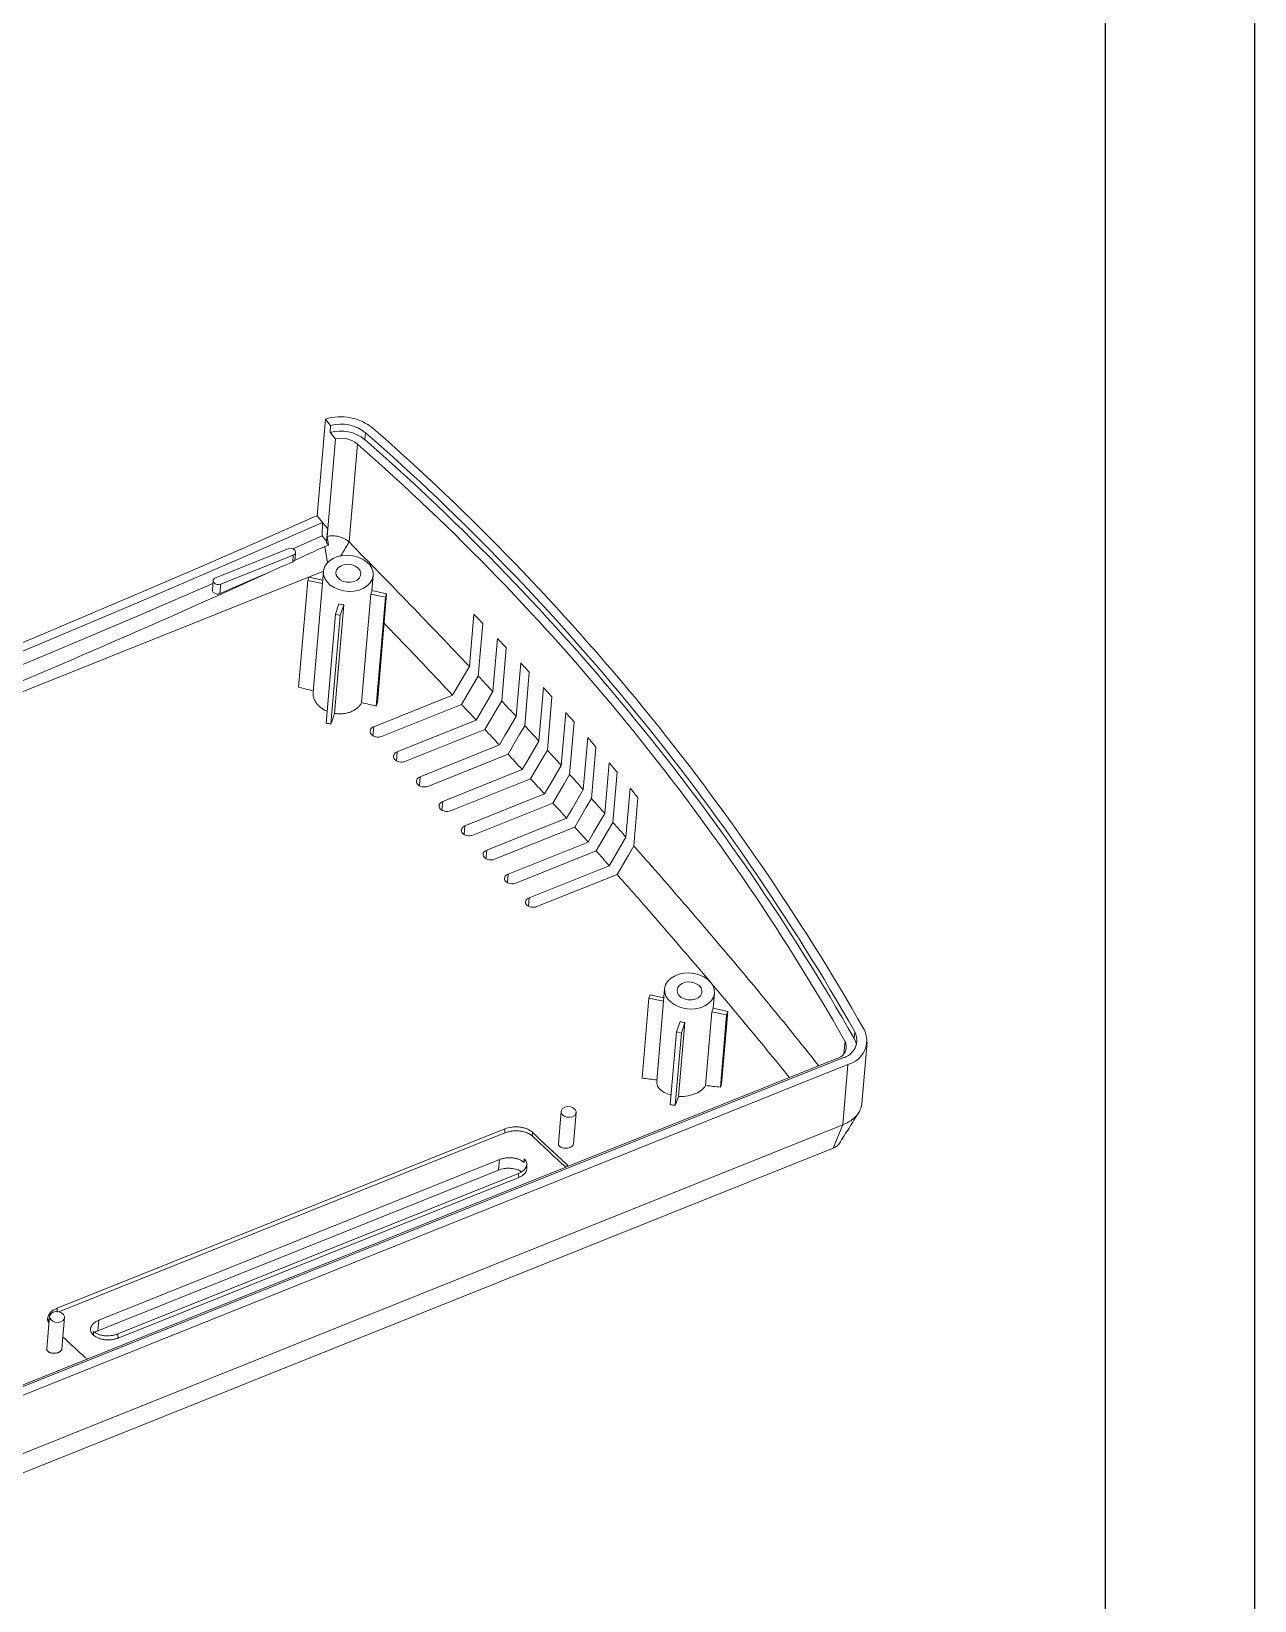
# Model space of a CAD drawing. Header units: inches. Extents: x 2543 to 3458, y 1126 to 1439.
# Drawn here: x 3396.6 to 3457.7, y 1204.1 to 1282.5 of the extents above; entities that cross this region are included whole.
import ezdxf

# ---------------------------------------------------------------- set-up
doc = ezdxf.new("R2010")
doc.units = ezdxf.units.IN
doc.header["$LTSCALE"] = 15

msp = doc.modelspace()

# ---------------------------------------------------------------- linework, layer by layer
for p, q in [((3457.745, 1439.244), (3457.745, 1125.657)), ((3450.279, 1431.778), (3450.279, 1133.123))]:
    msp.add_line(p, q)
at = {"color": 7, "linetype": 'Continuous', "lineweight": 15}
for p, q in [((3411.323, 1263.08), (3410.911, 1258.243)), ((3411.323, 1263.08), (3411.585, 1262.759)), ((3411.585, 1262.759), (3411.556, 1262.414)), ((3411.82, 1262.091), (3411.556, 1262.414)), ((3413.3, 1262.054), (3413.33, 1262.399)), ((3411.82, 1262.091), (3411.437, 1257.599)), ((3412.503, 1256.945), (3412.92, 1261.835)), ((3411.173, 1257.922), (3410.911, 1258.243)), ((3411.16, 1257.251), (3411.173, 1257.922)), ((3411.437, 1257.599), (3411.173, 1257.922)), ((3411.404, 1257.219), (3411.437, 1257.599)), ((3409.697, 1256.604), (3411.16, 1257.251)), ((3411.379, 1256.983), (3411.16, 1257.251)), ((3411.373, 1256.913), (3411.479, 1256.783)), ((3405.836, 1255.155), (3409.456, 1256.606)), ((3409.716, 1256.288), (3406.096, 1254.837)), ((3409.688, 1255.95), (3409.716, 1256.288)), ((3409.807, 1256.095), (3409.835, 1256.426)), ((3374.628, 1240.82), (3411.226, 1255.488)), ((3410.442, 1255.016), (3410.5, 1255.189)), ((3410.5, 1255.189), (3411.187, 1255.041)), ((3411.225, 1255.482), (3410.71, 1249.434)), ((3413.651, 1254.51), (3413.716, 1255.269)), ((3405.717, 1255.017), (3405.676, 1254.539)), ((3406.056, 1254.364), (3406.096, 1254.837)), ((3409.987, 1249.687), (3410.442, 1255.016)), ((3411.172, 1254.859), (3410.442, 1255.016)), ((3413.648, 1254.511), (3414.382, 1254.353)), ((3413.919, 1248.921), (3414.382, 1254.353)), ((3414.382, 1254.353), (3414.323, 1254.18)), ((3411.779, 1248.377), (3412.241, 1253.798)), ((3411.821, 1253.327), (3411.999, 1253.85)), ((3412.241, 1253.798), (3412.064, 1253.274)), ((3413.127, 1248.918), (3413.589, 1254.338)), ((3414.323, 1254.18), (3413.589, 1254.338)), ((3413.859, 1248.742), (3414.323, 1254.18)), ((3411.358, 1247.895), (3411.821, 1253.327)), ((3411.601, 1247.837), (3412.064, 1253.274)), ((3412.064, 1253.274), (3411.821, 1253.327)), ((3418.514, 1250.717), (3418.736, 1253.331)), ((3419.184, 1252.876), (3418.96, 1250.245)), ((3419.692, 1249.466), (3419.919, 1252.119)), ((3420.357, 1251.661), (3420.131, 1248.999)), ((3420.852, 1248.226), (3421.079, 1250.896)), ((3421.51, 1250.435), (3421.282, 1247.763)), ((3421.991, 1246.996), (3422.218, 1249.664)), ((3417.68, 1249.294), (3413.737, 1247.714)), ((3422.64, 1249.199), (3422.413, 1246.538)), ((3414.126, 1247.219), (3418.126, 1248.822)), ((3423.109, 1245.778), (3423.335, 1248.422)), ((3418.858, 1248.042), (3414.905, 1246.458)), ((3415.294, 1245.971), (3419.296, 1247.574)), ((3423.748, 1247.953), (3423.524, 1245.324)), ((3420.016, 1246.801), (3416.053, 1245.213)), ((3424.207, 1244.572), (3424.428, 1247.171)), ((3424.833, 1246.699), (3424.614, 1244.122)), ((3416.444, 1244.733), (3420.446, 1246.338)), ((3425.283, 1243.378), (3425.499, 1245.911)), ((3421.155, 1245.571), (3417.183, 1243.979)), ((3417.573, 1243.507), (3421.577, 1245.112)), ((3425.895, 1245.436), (3425.682, 1242.933)), ((3422.273, 1244.352), (3418.292, 1242.757)), ((3426.338, 1242.198), (3426.546, 1244.643)), ((3426.934, 1244.164), (3426.729, 1241.757)), ((3418.684, 1242.293), (3422.687, 1243.898)), ((3423.371, 1243.145), (3419.381, 1241.546)), ((3419.774, 1241.091), (3423.777, 1242.695)), ((3424.448, 1241.951), (3420.45, 1240.349)), ((3420.843, 1239.901), (3424.847, 1241.506)), ((3425.503, 1240.77), (3421.498, 1239.165)), ((3421.892, 1238.725), (3425.895, 1240.33)), ((3427.144, 1230.154), (3427.485, 1234.151)), ((3427.544, 1234.324), (3427.485, 1234.151)), ((3427.485, 1234.151), (3428.215, 1233.993)), ((3428.231, 1234.176), (3427.544, 1234.324)), ((3428.268, 1234.616), (3427.876, 1230.009)), ((3430.695, 1233.645), (3430.759, 1234.404)), ((3430.318, 1229.785), (3430.633, 1233.473)), ((3430.633, 1233.473), (3431.366, 1233.315)), ((3431.425, 1233.488), (3430.691, 1233.646)), ((3431.059, 1229.703), (3431.366, 1233.315)), ((3431.115, 1229.851), (3431.425, 1233.488)), ((3431.366, 1233.315), (3431.425, 1233.488)), ((3428.555, 1228.825), (3428.865, 1232.461)), ((3428.8, 1228.798), (3429.108, 1232.409)), ((3429.042, 1232.985), (3428.865, 1232.461)), ((3428.865, 1232.461), (3429.108, 1232.409)), ((3428.97, 1229.245), (3429.285, 1232.932)), ((3429.108, 1232.409), (3429.285, 1232.932)), ((3437.743, 1232.13), (3437.772, 1232.476)), ((3438.119, 1228.874), (3438.381, 1231.949)), ((3392.069, 1213.177), (3436.879, 1231.136)), ((3392.359, 1213.204), (3437.169, 1231.163)), ((3437.429, 1230.845), (3392.619, 1212.885)), ((3437.172, 1227.826), (3437.429, 1230.845)), ((3423.101, 1228.501), (3422.963, 1226.878)), ((3392.362, 1209.867), (3437.172, 1227.826)), ((3423.715, 1226.875), (3423.848, 1228.437)), ((3436.692, 1226.653), (3437.172, 1227.826)), ((3420.279, 1227.619), (3397.917, 1218.656)), ((3420.288, 1227.42), (3397.999, 1218.487)), ((3420.288, 1227.42), (3420.279, 1227.619)), ((3421.672, 1227.253), (3421.662, 1227.452)), ((3436.692, 1226.653), (3391.882, 1208.694)), ((3399.959, 1217.537), (3419.978, 1225.56)), ((3420.023, 1226.088), (3400.004, 1218.065)), ((3420.97, 1225.397), (3400.951, 1217.374)), ((3419.978, 1225.56), (3420.023, 1226.088)), ((3420.982, 1225.195), (3420.97, 1225.397)), ((3423.451, 1225.754), (3423.393, 1225.841)), ((3420.982, 1225.195), (3400.963, 1217.172)), ((3397.926, 1218.458), (3397.917, 1218.656)), ((3397.545, 1218.258), (3397.406, 1216.635)), ((3398.159, 1216.632), (3398.292, 1218.194)), ((3399.959, 1217.537), (3400.004, 1218.065)), ((3399.692, 1217.373), (3399.738, 1217.404)), ((3400.963, 1217.172), (3400.951, 1217.374)), ((3399.327, 1216.196), (3399.438, 1216.13))]:
    msp.add_line(p, q, dxfattribs=at)
at = {"color": 8, "linetype": 'Continuous', "lineweight": 15}
for p, q in [((3411.298, 1256.721), (3411.434, 1255.899)), ((3413.737, 1247.714), (3413.699, 1247.265)), ((3414.905, 1246.458), (3414.867, 1246.011)), ((3416.053, 1245.213), (3416.016, 1244.771)), ((3417.183, 1243.979), (3417.145, 1243.542)), ((3418.292, 1242.757), (3418.255, 1242.325)), ((3419.381, 1241.546), (3419.345, 1241.12)), ((3420.45, 1240.349), (3420.414, 1239.928)), ((3421.498, 1239.165), (3421.463, 1238.75)), ((3437.282, 1232.011), (3437.228, 1231.383)), ((3423.4, 1225.734), (3423.393, 1225.841))]:
    msp.add_line(p, q, dxfattribs=at)
at = {"color": 7, "linetype": 'Continuous', "lineweight": 15, "flags": 128}
for points in [[(3368.011, 1240.467), (3370.515, 1241.387), (3375.018, 1243.072), (3379.527, 1244.795), (3384.039, 1246.557), (3388.555, 1248.356), (3393.075, 1250.194), (3397.596, 1252.07), (3402.12, 1253.983), (3406.646, 1255.934), (3411.173, 1257.922)], [(3410.736, 1258.174), (3407.948, 1256.946), (3405.161, 1255.733), (3402.374, 1254.533), (3399.588, 1253.348), (3396.803, 1252.177), (3394.019, 1251.02), (3391.235, 1249.878), (3388.453, 1248.75)], [(3409.688, 1255.95), (3409.542, 1255.886), (3409.396, 1255.822), (3409.251, 1255.758), (3409.105, 1255.694), (3408.96, 1255.631), (3408.814, 1255.567), (3408.669, 1255.503), (3408.523, 1255.439)], [(3409.456, 1256.606), (3409.548, 1256.627), (3409.645, 1256.62), (3409.733, 1256.587), (3409.799, 1256.533), (3409.833, 1256.465), (3409.829, 1256.395), (3409.788, 1256.333), (3409.716, 1256.288)], [(3411.406, 1254.949), (3411.294, 1255.124), (3411.233, 1255.309), (3411.227, 1255.498), (3411.274, 1255.682), (3411.375, 1255.852), (3411.523, 1256.001), (3411.712, 1256.123), (3411.935, 1256.212), (3412.181, 1256.265), (3412.44, 1256.279), (3412.7, 1256.253), (3412.95, 1256.189), (3413.179, 1256.089), (3413.377, 1255.958), (3413.535, 1255.802), (3413.647, 1255.627), (3413.708, 1255.441), (3413.714, 1255.253), (3413.666, 1255.069), (3413.566, 1254.899), (3413.418, 1254.75), (3413.229, 1254.628), (3413.006, 1254.539), (3412.76, 1254.486), (3412.501, 1254.472), (3412.241, 1254.498), (3411.991, 1254.562), (3411.762, 1254.662), (3411.564, 1254.792), (3411.406, 1254.949)], [(3406.096, 1254.837), (3406.004, 1254.816), (3405.907, 1254.823), (3405.819, 1254.856), (3405.753, 1254.911), (3405.719, 1254.978), (3405.723, 1255.048), (3405.764, 1255.111), (3405.836, 1255.155)], [(3408.523, 1255.439), (3408.215, 1255.304), (3407.906, 1255.17), (3407.598, 1255.035), (3407.289, 1254.9), (3406.981, 1254.766), (3406.672, 1254.632), (3406.364, 1254.498), (3406.056, 1254.364)], [(3411.938, 1255.162), (3411.866, 1255.289), (3411.847, 1255.423), (3411.884, 1255.554), (3411.973, 1255.668), (3412.106, 1255.757), (3412.272, 1255.811), (3412.455, 1255.827), (3412.64, 1255.803), (3412.809, 1255.74), (3412.948, 1255.646), (3413.045, 1255.527), (3413.091, 1255.395), (3413.082, 1255.261), (3413.018, 1255.137), (3412.906, 1255.035), (3412.755, 1254.962), (3412.579, 1254.927), (3412.393, 1254.931), (3412.214, 1254.975), (3412.058, 1255.054), (3411.938, 1255.162)], [(3391.012, 1248.684), (3393.026, 1249.508), (3397.557, 1251.387), (3402.09, 1253.304), (3405.703, 1254.859)], [(3417.68, 1249.294), (3417.957, 1249.766), (3418.514, 1250.717)], [(3418.96, 1250.245), (3418.688, 1249.781), (3418.126, 1248.822)], [(3418.858, 1248.042), (3419.135, 1248.515), (3419.692, 1249.466)], [(3420.131, 1248.999), (3419.859, 1248.535), (3419.296, 1247.574)], [(3420.016, 1246.801), (3420.293, 1247.274), (3420.852, 1248.226)], [(3421.282, 1247.763), (3421.01, 1247.299), (3420.446, 1246.338)], [(3421.155, 1245.571), (3421.432, 1246.043), (3421.991, 1246.996)], [(3422.413, 1246.538), (3422.141, 1246.074), (3421.577, 1245.112)], [(3422.273, 1244.352), (3422.55, 1244.825), (3423.109, 1245.778)], [(3423.524, 1245.324), (3423.252, 1244.861), (3422.687, 1243.898)], [(3423.371, 1243.145), (3423.648, 1243.618), (3424.207, 1244.572)], [(3424.614, 1244.122), (3424.342, 1243.659), (3423.777, 1242.695)], [(3424.448, 1241.951), (3424.724, 1242.424), (3425.283, 1243.378)], [(3425.682, 1242.933), (3425.411, 1242.47), (3424.847, 1241.506)], [(3425.503, 1240.77), (3425.78, 1241.243), (3426.338, 1242.198)], [(3426.729, 1241.757), (3426.458, 1241.294), (3425.895, 1240.33)], [(3428.449, 1234.083), (3428.337, 1234.258), (3428.277, 1234.444), (3428.27, 1234.633), (3428.318, 1234.816), (3428.418, 1234.987), (3428.566, 1235.136), (3428.756, 1235.258), (3428.978, 1235.347), (3429.224, 1235.399), (3429.483, 1235.413), (3429.743, 1235.388), (3429.993, 1235.324), (3430.222, 1235.224), (3430.42, 1235.093), (3430.579, 1234.937), (3430.691, 1234.762), (3430.751, 1234.576), (3430.758, 1234.387), (3430.71, 1234.204), (3430.61, 1234.034), (3430.462, 1233.885), (3430.272, 1233.763), (3430.05, 1233.674), (3429.804, 1233.621), (3429.545, 1233.607), (3429.285, 1233.633), (3429.035, 1233.697), (3428.806, 1233.796), (3428.608, 1233.927), (3428.449, 1234.083)], [(3428.981, 1234.297), (3428.909, 1234.424), (3428.891, 1234.558), (3428.928, 1234.688), (3429.017, 1234.803), (3429.15, 1234.891), (3429.315, 1234.946), (3429.498, 1234.962), (3429.683, 1234.937), (3429.852, 1234.875), (3429.992, 1234.781), (3430.089, 1234.662), (3430.135, 1234.53), (3430.125, 1234.396), (3430.062, 1234.272), (3429.949, 1234.169), (3429.798, 1234.097), (3429.622, 1234.062), (3429.436, 1234.066), (3429.257, 1234.11), (3429.101, 1234.189), (3428.981, 1234.297)], [(3437.849, 1231.82), (3437.822, 1231.945), (3437.743, 1232.13)], [(3423.155, 1228.341), (3423.105, 1228.442), (3423.111, 1228.547), (3423.172, 1228.64), (3423.279, 1228.708), (3423.417, 1228.738), (3423.563, 1228.728), (3423.695, 1228.678), (3423.794, 1228.597), (3423.844, 1228.496), (3423.839, 1228.39), (3423.777, 1228.297), (3423.67, 1228.23), (3423.533, 1228.199), (3423.387, 1228.209), (3423.254, 1228.259), (3423.155, 1228.341)], [(3421.394, 1225.678), (3421.388, 1225.779), (3421.382, 1225.881)], [(3397.599, 1218.098), (3397.548, 1218.199), (3397.554, 1218.304), (3397.616, 1218.398), (3397.723, 1218.465), (3397.86, 1218.496), (3398.006, 1218.485), (3398.139, 1218.436), (3398.238, 1218.354), (3398.288, 1218.253), (3398.282, 1218.148), (3398.221, 1218.054), (3398.113, 1217.987), (3397.976, 1217.956), (3397.83, 1217.966), (3397.698, 1218.016), (3397.599, 1218.098)]]:
    msp.add_lwpolyline(points, dxfattribs=at)
at = {"color": 7, "linetype": 'Continuous', "lineweight": 15}
for centre, radius, start, end in [((3412.084, 1260.617), 2.578, 50.89844, 107.15848), ((3412.081, 1260.554), 1.932, 50.88435, 105.7767), ((3412.111, 1260.9), 1.932, 50.88435, 105.7767), ((3336.65, 1174.82), 116.404, 29.68998, 48.79636), ((3336.776, 1174.747), 116.79, 29.68998, 48.79636), ((3412.109, 1260.839), 1.285, 50.83152, 103.00571), ((3336.495, 1174.547), 116.017, 29.68998, 48.79636), ((3336.621, 1174.474), 116.404, 29.68998, 48.79636), ((3412.982, 1254.64), 0.678, 333.54694, 349.02603), ((3412.476, 1255.476), 1.695, 253.64182, 262.03937), ((3328.58, 1164.202), 126.776, 44.38335, 44.67174), ((3329.774, 1165.361), 125.112, 43.61281, 43.90343), ((3330.973, 1166.493), 123.463, 42.83531, 43.12824), ((3332.173, 1167.597), 121.832, 42.05091, 42.34623), ((3333.375, 1168.671), 120.22, 41.25972, 41.55751), ((3334.576, 1169.716), 118.628, 40.46185, 40.76218), ((3335.776, 1170.73), 117.058, 39.65741, 39.96035), ((3336.972, 1171.713), 115.51, 38.84652, 39.15215), ((3430.025, 1233.775), 0.678, 333.54694, 349.02603), ((3429.519, 1234.611), 1.695, 253.64182, 262.03937), ((3436.944, 1232.062), 0.926, 284.08731, 26.53862), ((3437.129, 1232.043), 1.235, 284.08731, 26.53862), ((3436.729, 1231.735), 0.618, 284.08731, 26.53862), ((3504.25, 1314.428), 119.94, 226.48234, 227.61182), ((3504.49, 1314.471), 120.274, 226.48259, 227.56318), ((3479.386, 1303.917), 118.762, 226.88055, 227.61482)]:
    msp.add_arc(centre, radius, start, end, dxfattribs=at)
for centre, major_axis, ratio, start_param, end_param in [((3306.828, 1736.113), (202.1, 494.017), 0.797923, 3.849887, 3.853425), ((3306.828, 1736.113), (202.1, 494.017), 0.797923, 3.806273, 3.846985), ((3429.664, 1337.835), (179.31, -46.233), 0.487542, 4.728347, 4.73242), ((3429.664, 1337.835), (179.31, -46.233), 0.487542, 4.745809, 4.749878), ((3419.654, 1333.823), (40.622, 157.548), 0.112099, 4.171079, 4.172424), ((3417.396, 1332.918), (40.622, 157.548), 0.112099, 4.171079, 4.175148), ((3427.405, 1336.929), (179.31, -46.233), 0.487542, 4.748533, 4.749878), ((3401.765, 1326.653), (179.31, -46.233), 0.487542, 4.978342, 4.982478), ((3401.765, 1326.653), (179.31, -46.233), 0.487542, 4.996104, 5.000254), ((3447.554, 1345.005), (40.622, 157.548), 0.112099, 3.920703, 3.922075), ((3399.506, 1325.748), (179.31, -46.233), 0.487542, 4.998882, 5.000254), ((3445.295, 1344.099), (40.622, 157.548), 0.112099, 3.920703, 3.924853)]:
    msp.add_ellipse(centre, major_axis=major_axis, ratio=ratio, start_param=start_param, end_param=end_param, dxfattribs=at)
for points in [[(3410.911, 1258.243), (3410.851, 1258.222), (3410.792, 1258.199), (3410.736, 1258.174)], [(3411.479, 1256.783), (3411.415, 1256.768), (3411.355, 1256.748), (3411.298, 1256.721)], [(3411.479, 1256.783), (3411.454, 1256.929), (3411.429, 1257.074), (3411.404, 1257.219)], [(3409.774, 1256.014), (3409.753, 1255.988), (3409.723, 1255.966), (3409.688, 1255.95)], [(3419.692, 1249.466), (3419.449, 1249.725), (3419.205, 1249.985), (3418.96, 1250.245)], [(3420.852, 1248.226), (3420.612, 1248.483), (3420.372, 1248.741), (3420.131, 1248.999)], [(3418.126, 1248.822), (3418.371, 1248.561), (3418.615, 1248.301), (3418.858, 1248.042)], [(3419.296, 1247.574), (3419.537, 1247.316), (3419.777, 1247.058), (3420.016, 1246.801)], [(3421.991, 1246.996), (3421.756, 1247.251), (3421.519, 1247.507), (3421.282, 1247.763)], [(3423.109, 1245.778), (3422.878, 1246.031), (3422.646, 1246.284), (3422.413, 1246.538)], [(3420.446, 1246.338), (3420.683, 1246.081), (3420.92, 1245.826), (3421.155, 1245.571)], [(3421.577, 1245.112), (3421.81, 1244.858), (3422.042, 1244.605), (3422.273, 1244.352)], [(3424.207, 1244.572), (3423.981, 1244.822), (3423.753, 1245.072), (3423.524, 1245.324)], [(3422.687, 1243.898), (3422.916, 1243.646), (3423.144, 1243.395), (3423.371, 1243.145)], [(3425.283, 1243.378), (3425.061, 1243.625), (3424.838, 1243.873), (3424.614, 1244.122)], [(3423.777, 1242.695), (3424.002, 1242.447), (3424.225, 1242.199), (3424.448, 1241.951)], [(3426.338, 1242.198), (3426.121, 1242.442), (3425.902, 1242.687), (3425.682, 1242.933)], [(3424.847, 1241.506), (3425.067, 1241.26), (3425.286, 1241.015), (3425.503, 1240.77)]]:
    msp.add_open_spline(points, degree=3, dxfattribs=at)
for points, knots in [([(3411.437, 1257.599), (3411.428, 1257.507), (3411.419, 1257.415), (3411.411, 1257.323), (3411.404, 1257.255), (3411.398, 1257.187), (3411.392, 1257.118), (3411.385, 1257.05), (3411.379, 1256.982), (3411.373, 1256.913)], [0, 0, 0, 0, 0.000807442, 0.000807442, 0.000807442, 0.001405239, 0.001405239, 0.001405239, 0.002003036, 0.002003036, 0.002003036, 0.002003036]), ([(3412.503, 1256.944), (3412.471, 1256.975), (3412.435, 1257.004), (3412.359, 1257.057), (3412.318, 1257.081), (3412.191, 1257.148), (3412.097, 1257.183), (3411.902, 1257.232), (3411.8, 1257.245), (3411.6, 1257.249), (3411.499, 1257.24), (3411.404, 1257.219)], [0, 0, 0, 0, 0.125, 0.125, 0.25, 0.25, 0.5, 0.5, 0.75, 0.75, 1, 1, 1, 1]), ([(3412.51, 1256.938), (3412.476, 1256.881), (3412.381, 1256.725), (3412.237, 1256.489), (3412.128, 1256.31), (3412.079, 1256.229)], [0, 0, 0, 0, 0.241245, 0.657624, 1, 1, 1, 1]), ([(3418.514, 1250.717), (3417.548, 1251.737), (3416.565, 1252.767), (3414.561, 1254.842), (3413.541, 1255.89), (3412.503, 1256.945)], [0, 0, 0, 0, 0.5, 0.5, 1, 1, 1, 1]), ([(3409.804, 1256.096), (3409.803, 1256.084), (3409.803, 1256.056), (3409.785, 1256.03), (3409.774, 1256.014)], [0, 0, 0, 0, 0.390149, 1, 1, 1, 1]), ([(3406.056, 1254.364), (3406.03, 1254.356), (3405.979, 1254.338), (3405.893, 1254.338), (3405.811, 1254.358), (3405.742, 1254.396), (3405.695, 1254.449), (3405.673, 1254.499), (3405.678, 1254.529), (3405.679, 1254.539)], [0, 0, 0, 0, 0.154904, 0.30981, 0.464654, 0.619371, 0.773972, 0.928516, 1, 1, 1, 1]), ([(3414.256, 1252.879), (3414.5, 1252.626), (3415.668, 1251.418), (3416.792, 1250.232), (3417.68, 1249.294)], [0, 0, 0, 0, 0.209407, 1, 1, 1, 1]), ([(3410.71, 1249.434), (3410.709, 1249.382), (3410.706, 1249.277), (3410.747, 1249.117), (3410.819, 1248.964), (3410.925, 1248.818), (3411.059, 1248.687), (3411.222, 1248.576), (3411.34, 1248.508), (3411.408, 1248.484), (3411.409, 1248.484)], [0, 0, 0, 0, 0.140876, 0.2815239, 0.4262418, 0.567036, 0.7119139, 0.8526859, 0.9975482, 1, 1, 1, 1]), ([(3411.779, 1248.379), (3411.789, 1248.377), (3411.865, 1248.36), (3412.017, 1248.353), (3412.224, 1248.361), (3412.427, 1248.398), (3412.613, 1248.459), (3412.783, 1248.545), (3412.927, 1248.651), (3413.047, 1248.775), (3413.1, 1248.87), (3413.127, 1248.918)], [0, 0, 0, 0, 0.016626, 0.137975, 0.262851, 0.384071, 0.508811, 0.629964, 0.754629, 0.875784, 1, 1, 1, 1]), ([(3413.737, 1247.714), (3413.695, 1247.697), (3413.659, 1247.674), (3413.601, 1247.618), (3413.58, 1247.585), (3413.545, 1247.481), (3413.562, 1247.403), (3413.638, 1247.306), (3413.671, 1247.277), (3413.75, 1247.23), (3413.795, 1247.212), (3413.939, 1247.178), (3414.042, 1247.185), (3414.126, 1247.219)], [0, 0, 0, 0, 0.125, 0.125, 0.25, 0.25, 0.5, 0.5, 0.625, 0.625, 0.75, 0.75, 1, 1, 1, 1]), ([(3414.905, 1246.458), (3414.863, 1246.441), (3414.826, 1246.418), (3414.768, 1246.363), (3414.747, 1246.33), (3414.713, 1246.227), (3414.729, 1246.15), (3414.806, 1246.054), (3414.84, 1246.025), (3414.919, 1245.979), (3414.964, 1245.962), (3415.107, 1245.93), (3415.211, 1245.937), (3415.294, 1245.971)], [0, 0, 0, 0, 0.125, 0.125, 0.25, 0.25, 0.5, 0.5, 0.625, 0.625, 0.75, 0.75, 1, 1, 1, 1]), ([(3416.053, 1245.213), (3416.011, 1245.196), (3415.975, 1245.173), (3415.917, 1245.118), (3415.896, 1245.086), (3415.862, 1244.984), (3415.878, 1244.908), (3415.955, 1244.813), (3415.989, 1244.785), (3416.068, 1244.74), (3416.113, 1244.723), (3416.256, 1244.692), (3416.36, 1244.7), (3416.444, 1244.733)], [0, 0, 0, 0, 0.125, 0.125, 0.25, 0.25, 0.5, 0.5, 0.625, 0.625, 0.75, 0.75, 1, 1, 1, 1]), ([(3417.183, 1243.979), (3417.14, 1243.962), (3417.104, 1243.939), (3417.046, 1243.884), (3417.025, 1243.853), (3416.991, 1243.752), (3417.007, 1243.677), (3417.085, 1243.583), (3417.118, 1243.556), (3417.198, 1243.512), (3417.243, 1243.495), (3417.386, 1243.466), (3417.49, 1243.474), (3417.573, 1243.507)], [0, 0, 0, 0, 0.125, 0.125, 0.25, 0.25, 0.5, 0.5, 0.625, 0.625, 0.75, 0.75, 1, 1, 1, 1]), ([(3418.292, 1242.757), (3418.25, 1242.74), (3418.214, 1242.717), (3418.156, 1242.663), (3418.135, 1242.631), (3418.101, 1242.531), (3418.117, 1242.457), (3418.194, 1242.366), (3418.228, 1242.339), (3418.308, 1242.296), (3418.353, 1242.28), (3418.496, 1242.251), (3418.6, 1242.26), (3418.684, 1242.293)], [0, 0, 0, 0, 0.125, 0.125, 0.25, 0.25, 0.5, 0.5, 0.625, 0.625, 0.75, 0.75, 1, 1, 1, 1]), ([(3419.381, 1241.546), (3419.339, 1241.53), (3419.303, 1241.507), (3419.245, 1241.453), (3419.224, 1241.422), (3419.19, 1241.323), (3419.206, 1241.25), (3419.284, 1241.16), (3419.318, 1241.134), (3419.397, 1241.092), (3419.443, 1241.076), (3419.586, 1241.048), (3419.69, 1241.057), (3419.774, 1241.091)], [0, 0, 0, 0, 0.125, 0.125, 0.25, 0.25, 0.5, 0.5, 0.625, 0.625, 0.75, 0.75, 1, 1, 1, 1]), ([(3435.969, 1230.771), (3435.735, 1231.068), (3434.908, 1232.117), (3433.358, 1234.016), (3431.32, 1236.463), (3429.492, 1238.601), (3427.951, 1240.372), (3427.136, 1241.295), (3426.729, 1241.757)], [0, 0, 0, 0, 0.088554, 0.312539, 0.537841, 0.763601, 0.881767, 1, 1, 1, 1]), ([(3420.45, 1240.349), (3420.408, 1240.332), (3420.372, 1240.31), (3420.314, 1240.256), (3420.293, 1240.225), (3420.259, 1240.128), (3420.275, 1240.056), (3420.353, 1239.967), (3420.387, 1239.941), (3420.467, 1239.9), (3420.512, 1239.885), (3420.655, 1239.859), (3420.76, 1239.868), (3420.843, 1239.901)], [0, 0, 0, 0, 0.125, 0.125, 0.25, 0.25, 0.5, 0.5, 0.625, 0.625, 0.75, 0.75, 1, 1, 1, 1]), ([(3425.895, 1240.33), (3426.368, 1239.793), (3427.279, 1238.763), (3428.574, 1237.272), (3429.669, 1235.999), (3430.327, 1235.222), (3430.59, 1234.911)], [0, 0, 0, 0, 0.289466, 0.555844, 0.822222, 1, 1, 1, 1]), ([(3421.498, 1239.165), (3421.414, 1239.131), (3421.352, 1239.074), (3421.307, 1238.945), (3421.323, 1238.875), (3421.401, 1238.788), (3421.435, 1238.762), (3421.515, 1238.722), (3421.56, 1238.707), (3421.703, 1238.682), (3421.808, 1238.692), (3421.892, 1238.725)], [0, 0, 0, 0, 0.25, 0.25, 0.5, 0.5, 0.625, 0.625, 0.75, 0.75, 1, 1, 1, 1]), ([(3430.623, 1234.872), (3430.745, 1234.728), (3431.266, 1234.115), (3432.148, 1233.059), (3433.262, 1231.709), (3434.045, 1230.751), (3434.445, 1230.252), (3434.5, 1230.183)], [0, 0, 0, 0, 0.088479, 0.377444, 0.665653, 0.953862, 1, 1, 1, 1]), ([(3427.893, 1230.008), (3427.886, 1229.966), (3427.865, 1229.838), (3427.984, 1229.634), (3428.225, 1229.423), (3428.472, 1229.342), (3428.596, 1229.301)], [0, 0, 0, 0, 0.138486, 0.423837, 0.713419, 1, 1, 1, 1]), ([(3428.971, 1229.249), (3428.986, 1229.247), (3429.137, 1229.225), (3429.447, 1229.266), (3429.833, 1229.374), (3430.15, 1229.556), (3430.262, 1229.709), (3430.318, 1229.786)], [0, 0, 0, 0, 0.0279689, 0.2764581, 0.5200314, 0.7605195, 1, 1, 1, 1]), ([(3437.172, 1227.826), (3437.27, 1227.87), (3437.467, 1227.959), (3437.708, 1228.132), (3437.903, 1228.33), (3438.024, 1228.521), (3438.089, 1228.697), (3438.116, 1228.805), (3438.117, 1228.865), (3438.117, 1228.874)], [0, 0, 0, 0, 0.185104, 0.372307, 0.553718, 0.74215, 0.858042, 0.980233, 1, 1, 1, 1]), ([(3420.279, 1227.619), (3420.393, 1227.664), (3420.517, 1227.695), (3420.716, 1227.719), (3420.781, 1227.723), (3420.912, 1227.722), (3420.977, 1227.718), (3421.107, 1227.702), (3421.168, 1227.691), (3421.286, 1227.66), (3421.343, 1227.641), (3421.504, 1227.574), (3421.592, 1227.519), (3421.662, 1227.452)], [0, 0, 0, 0, 0.25, 0.25, 0.375, 0.375, 0.5, 0.5, 0.625, 0.625, 0.75, 0.75, 1, 1, 1, 1]), ([(3436.989, 1226.875), (3437.154, 1227.138), (3437.483, 1227.664), (3437.806, 1228.18), (3437.968, 1228.438)], [0, 0, 0, 0, 0.500492, 1, 1, 1, 1]), ([(3421.672, 1227.253), (3421.66, 1227.264), (3421.637, 1227.285), (3421.597, 1227.316), (3421.554, 1227.345), (3421.508, 1227.372), (3421.459, 1227.397), (3421.372, 1227.435), (3421.24, 1227.48), (3421.052, 1227.515), (3420.856, 1227.528), (3420.679, 1227.517), (3420.528, 1227.493), (3420.403, 1227.463), (3420.327, 1227.434), (3420.288, 1227.42)], [0, 0, 0, 0, 0.042079, 0.083793, 0.12531, 0.166804, 0.208447, 0.25041, 0.375498, 0.500145, 0.625075, 0.74958, 0.833387, 0.916348, 1, 1, 1, 1]), ([(3421.247, 1225.939), (3421.218, 1225.968), (3421.183, 1225.995), (3421.106, 1226.045), (3421.064, 1226.067), (3420.971, 1226.107), (3420.92, 1226.124), (3420.815, 1226.152), (3420.761, 1226.162), (3420.589, 1226.184), (3420.47, 1226.184), (3420.295, 1226.164), (3420.238, 1226.153), (3420.128, 1226.126), (3420.074, 1226.109), (3420.023, 1226.088)], [0, 0, 0, 0, 0.125, 0.125, 0.25, 0.25, 0.375, 0.375, 0.5, 0.5, 0.75, 0.75, 0.875, 0.875, 1, 1, 1, 1]), ([(3420.97, 1225.397), (3421.07, 1225.437), (3421.155, 1225.488), (3421.255, 1225.575), (3421.284, 1225.606), (3421.331, 1225.67), (3421.349, 1225.703), (3421.374, 1225.771), (3421.381, 1225.805), (3421.384, 1225.873), (3421.38, 1225.908), (3421.36, 1225.974), (3421.345, 1226.007), (3421.305, 1226.069), (3421.279, 1226.099), (3421.249, 1226.127), (3421.249, 1226.127), (3421.249, 1226.127)], [0.002763845, 0.002763845, 0.002763845, 0.002763845, 0.003454851, 0.003454851, 0.003800354, 0.003800354, 0.004145858, 0.004145858, 0.004491361, 0.004491361, 0.004836864, 0.004836864, 0.005182367, 0.005182367, 0.00552787, 0.00552787, 0.005528051, 0.005528051, 0.005528051, 0.005528051]), ([(3421.247, 1225.939), (3421.247, 1225.969), (3421.248, 1225.999), (3421.248, 1226.029), (3421.248, 1226.059), (3421.249, 1226.09), (3421.249, 1226.12), (3421.249, 1226.122), (3421.249, 1226.125), (3421.249, 1226.127)], [0, 0, 0, 0, 0.00024123, 0.00024123, 0.00024123, 0.0004824605, 0.0004824605, 0.0004824605, 0.0005026105, 0.0005026105, 0.0005026105, 0.0005026105]), ([(3422.968, 1226.878), (3422.966, 1226.865), (3422.959, 1226.828), (3422.995, 1226.767), (3423.069, 1226.705), (3423.178, 1226.664), (3423.304, 1226.647), (3423.434, 1226.657), (3423.552, 1226.691), (3423.643, 1226.746), (3423.702, 1226.81), (3423.709, 1226.855), (3423.712, 1226.875)], [0, 0, 0, 0, 0.052399, 0.160798, 0.270923, 0.381617, 0.491386, 0.599119, 0.704664, 0.80888, 0.913178, 1, 1, 1, 1]), ([(3436.983, 1226.876), (3436.955, 1226.837), (3436.895, 1226.749), (3436.764, 1226.687), (3436.692, 1226.653)], [0, 0, 0, 0, 0.4524055, 1, 1, 1, 1]), ([(3419.978, 1225.56), (3420.066, 1225.589), (3420.241, 1225.645), (3420.54, 1225.661), (3420.82, 1225.618), (3421.02, 1225.552), (3421.091, 1225.491), (3421.107, 1225.477)], [0, 0, 0, 0, 0.230824, 0.461583, 0.694214, 0.930998, 1, 1, 1, 1]), ([(3421.38, 1225.678), (3421.383, 1225.63), (3421.392, 1225.514), (3421.275, 1225.37), (3421.126, 1225.26), (3421.03, 1225.217), (3420.982, 1225.195)], [0, 0, 0, 0, 0.258712, 0.628376, 0.813384, 1, 1, 1, 1]), ([(3397.917, 1218.656), (3397.863, 1218.632), (3397.754, 1218.583), (3397.581, 1218.456), (3397.449, 1218.267), (3397.42, 1218.065), (3397.495, 1217.963), (3397.517, 1217.933)], [0, 0, 0, 0, 0.146524, 0.293285, 0.584839, 0.876349, 1, 1, 1, 1]), ([(3397.535, 1218.142), (3397.511, 1218.116), (3397.469, 1218.071), (3397.474, 1218.02), (3397.476, 1217.998)], [0, 0, 0, 0, 0.557253, 1, 1, 1, 1]), ([(3400.004, 1218.065), (3399.953, 1218.045), (3399.906, 1218.022), (3399.821, 1217.971), (3399.782, 1217.942), (3399.715, 1217.882), (3399.686, 1217.851), (3399.639, 1217.785), (3399.621, 1217.75), (3399.585, 1217.646), (3399.584, 1217.574), (3399.618, 1217.472), (3399.634, 1217.439), (3399.679, 1217.376), (3399.706, 1217.346), (3399.738, 1217.318)], [0, 0, 0, 0, 0.125, 0.125, 0.25, 0.25, 0.375, 0.375, 0.5, 0.5, 0.75, 0.75, 0.875, 0.875, 1, 1, 1, 1]), ([(3399.738, 1217.318), (3399.738, 1217.348), (3399.738, 1217.378), (3399.738, 1217.409), (3399.739, 1217.439), (3399.739, 1217.469), (3399.739, 1217.499), (3399.739, 1217.502), (3399.739, 1217.504), (3399.739, 1217.506)], [0, 0, 0, 0, 0.0002417619, 0.0002417619, 0.0002417619, 0.0004835243, 0.0004835243, 0.0004835243, 0.0005025892, 0.0005025892, 0.0005025892, 0.0005025892]), ([(3399.739, 1217.506), (3399.739, 1217.506), (3399.739, 1217.506), (3399.77, 1217.478), (3399.804, 1217.452), (3399.882, 1217.404), (3399.926, 1217.383), (3400.018, 1217.346), (3400.068, 1217.33), (3400.173, 1217.305), (3400.227, 1217.295), (3400.338, 1217.283), (3400.396, 1217.28), (3400.512, 1217.281), (3400.569, 1217.284), (3400.684, 1217.299), (3400.741, 1217.31), (3400.849, 1217.337), (3400.901, 1217.354), (3400.951, 1217.374)], [0, 0, 0, 0, 0.000001486, 0.000001486, 0.000346987, 0.000346987, 0.000692488, 0.000692488, 0.001037989, 0.001037989, 0.001383489, 0.001383489, 0.00172899, 0.00172899, 0.002074491, 0.002074491, 0.002419992, 0.002419992, 0.002765493, 0.002765493, 0.002765493, 0.002765493]), ([(3399.809, 1217.452), (3399.833, 1217.47), (3399.876, 1217.503), (3399.933, 1217.527), (3399.959, 1217.537)], [0, 0, 0, 0, 0.5565661, 1, 1, 1, 1]), ([(3400.963, 1217.172), (3400.947, 1217.165), (3400.913, 1217.152), (3400.861, 1217.136), (3400.798, 1217.118), (3400.725, 1217.102), (3400.611, 1217.084), (3400.466, 1217.075), (3400.294, 1217.084), (3400.13, 1217.113), (3399.98, 1217.16), (3399.851, 1217.225), (3399.776, 1217.281), (3399.742, 1217.314), (3399.738, 1217.318)], [0, 0, 0, 0, 0.040893, 0.081706, 0.122626, 0.184078, 0.245615, 0.367854, 0.490791, 0.613358, 0.736064, 0.859044, 0.981442, 1, 1, 1, 1]), ([(3397.407, 1216.635), (3397.406, 1216.631), (3397.405, 1216.619), (3397.407, 1216.598), (3397.414, 1216.574), (3397.426, 1216.55), (3397.445, 1216.523), (3397.469, 1216.499), (3397.495, 1216.48), (3397.517, 1216.466), (3397.542, 1216.454), (3397.567, 1216.443), (3397.595, 1216.433), (3397.633, 1216.422), (3397.674, 1216.415), (3397.716, 1216.41), (3397.748, 1216.408), (3397.792, 1216.408), (3397.834, 1216.412), (3397.88, 1216.419), (3397.916, 1216.427), (3397.955, 1216.438), (3397.991, 1216.452), (3398.025, 1216.467), (3398.055, 1216.485), (3398.082, 1216.505), (3398.105, 1216.526), (3398.125, 1216.548), (3398.14, 1216.572), (3398.151, 1216.596), (3398.157, 1216.616), (3398.158, 1216.628), (3398.158, 1216.632)], [0, 0, 0, 0, 0.01589, 0.052473, 0.088014, 0.123554, 0.160867, 0.214933, 0.241989, 0.270977, 0.298164, 0.32535, 0.352538, 0.381715, 0.435573, 0.462526, 0.491492, 0.517849, 0.571681, 0.599231, 0.633812, 0.668394, 0.704798, 0.738955, 0.773111, 0.809023, 0.843216, 0.877409, 0.913318, 0.94798, 0.982642, 1, 1, 1, 1])]:
    msp.add_open_spline(points, degree=3, knots=knots, dxfattribs=at)

doc.saveas('drawing.dxf')
